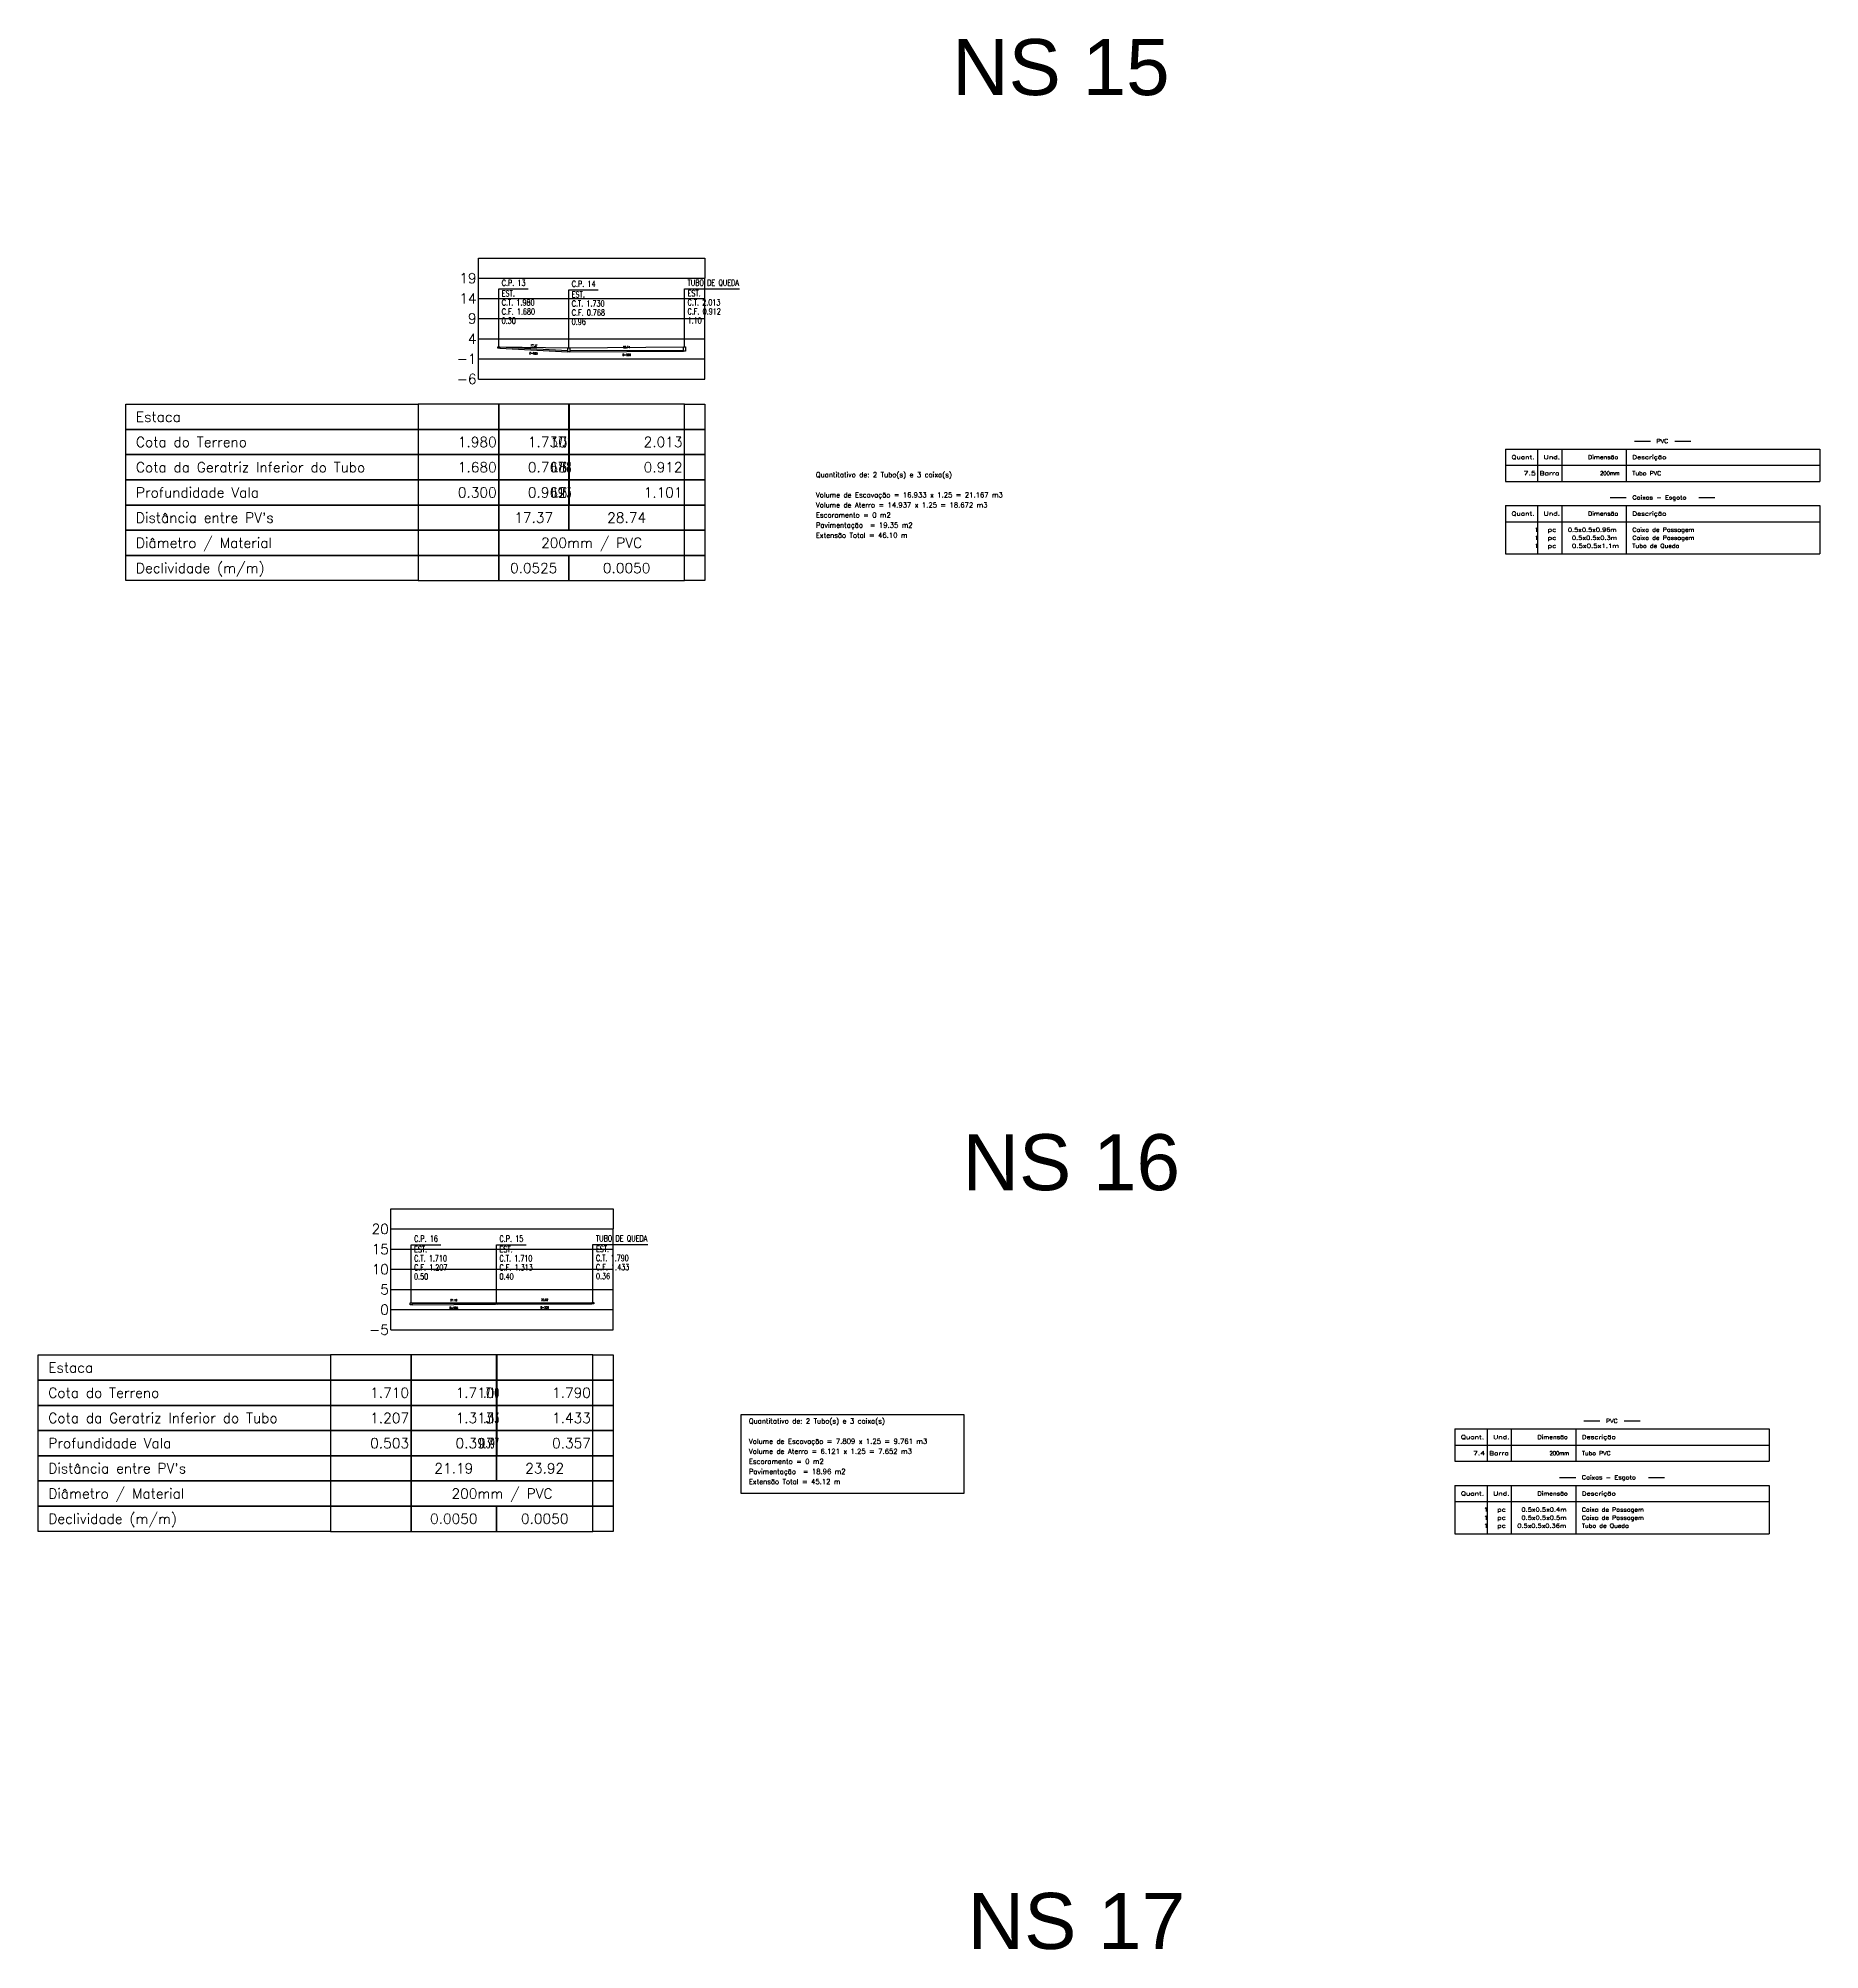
# Model space of a CAD drawing. Extents: x -160 to 364724, y -100 to 7353297.
# Drawn here: x 358926 to 359368, y 7351081.6 to 7351555.7 of the extents above; entities that cross this region are included whole.
import ezdxf
from ezdxf.enums import TextEntityAlignment as Align

# ---------------------------------------------------------------- set-up
doc = ezdxf.new("R2010")
doc.units = 0
doc.header["$LTSCALE"] = 5
doc.linetypes.add('LIN0', pattern=[0])
doc.layers.add('00-trabalho', color=7, linetype='Continuous', lineweight=25)
doc.layers.add('INDICAÇÃO', color=4, linetype='LIN0', lineweight=20, true_color=0x00ffff)
for name, color, linetype in [('LISTAGEM_LINHA', 7, 'Continuous'), ('LISTAGEM_TEXTO', 7, 'Continuous'), ('PS_IND_COMPRIMENTO', 7, 'Continuous'), ('PS_IND_DIAMETRO', 7, 'Continuous'), ('PS_IND_FLUXO', 3, 'Continuous'), ('PS_PERFIL_CAIXAS', 7, 'Continuous'), ('PS_PERFIL_COTA_LIN', 7, 'Continuous'), ('PS_PERFIL_COTA_TXT', 5, 'Continuous'), ('PS_PERFIL_GRADE', 8, 'Continuous'), ('PS_PERFIL_TERRENO', 3, 'Continuous'), ('PS_PERFIL_TUBO', 7, 'Continuous'), ('PS_PONTOS_IDENTIFICACAO_LIN', 7, 'Continuous'), ('PS_PONTOS_IDENTIFICACAO_TXT', 7, 'Continuous')]:
    doc.layers.add(name, color=color, linetype=linetype)
doc.styles.add('ROMANS', font='ROMANS.shx', dxfattribs={"height": 2})
doc.styles.get("Standard").update_dxf_attribs({"font": 'arial.ttf'})

# ---------------------------------------------------------------- blocks, each defined once
blk = doc.blocks.new('*U871')
at = {"layer": 'PS_PERFIL_GRADE', "linetype": 'Continuous'}
for p, q in [((0, 0), (0, 25)), ((0, 25), (56.1, 25)), ((56.1, 0), (56.1, 25)), ((0, 20), (56.1, 20)), ((0, 15), (56.1, 15)), ((0, 10), (56.1, 10)), ((0, 5), (56.1, 5)), ((0, 0), (56.1, 0))]:
    blk.add_line(p, q, dxfattribs=at)
blk.add_lwpolyline([(0, 25), (0, 30), (56.1, 30), (56.1, 25)], dxfattribs=at)
at = {"layer": 'PS_PERFIL_GRADE', "style": 'ROMANS'}
for s, p in [('19', (-0.5, 25)), ('14', (-0.5, 20)), ('9', (-0.5, 15)), ('4', (-0.5, 10)), ('-1', (-0.5, 5)), ('-6', (-0.5, 0))]:
    blk.add_text(s, height=2.5, dxfattribs=at).set_placement(p, align=Align.MIDDLE_RIGHT)
blk = doc.blocks.new('*U872')
at = {"layer": 'PS_PERFIL_GRADE', "linetype": 'Continuous'}
for p, q in [((0, 0), (0, 25)), ((0, 25), (55.12, 25)), ((55.12, 0), (55.12, 25)), ((0, 20), (55.12, 20)), ((0, 15), (55.12, 15)), ((0, 10), (55.12, 10)), ((0, 5), (55.12, 5)), ((0, 0), (55.12, 0))]:
    blk.add_line(p, q, dxfattribs=at)
blk.add_lwpolyline([(0, 25), (0, 30), (55.12, 30), (55.12, 25)], dxfattribs=at)
at = {"layer": 'PS_PERFIL_GRADE', "style": 'ROMANS'}
for s, p in [('20', (-0.5, 25)), ('15', (-0.5, 20)), ('10', (-0.5, 15)), ('5', (-0.5, 10)), ('0', (-0.5, 5)), ('-5', (-0.5, 0))]:
    blk.add_text(s, height=2.5, dxfattribs=at).set_placement(p, align=Align.MIDDLE_RIGHT)

msp = doc.modelspace()

# ---------------------------------------------------------------- linework, layer by layer
at = {"layer": '00-trabalho'}
msp.add_lwpolyline([(359100.343, 7351214.335), (359155.568, 7351214.335), (359155.568, 7351194.779), (359100.343, 7351194.779)], close=True, dxfattribs=at)
at = {"layer": 'LISTAGEM_LINHA'}
for p, q in [((359289.951, 7351453.79), (359367.951, 7351453.79)), ((359289.951, 7351453.79), (359289.951, 7351445.789)), ((359297.951, 7351453.79), (359297.951, 7351445.789)), ((359303.951, 7351453.79), (359303.951, 7351445.789)), ((359319.951, 7351453.79), (359319.951, 7351445.789)), ((359321.951, 7351455.79), (359325.951, 7351455.79)), ((359331.951, 7351455.79), (359335.951, 7351455.79)), ((359367.951, 7351453.79), (359367.951, 7351445.789)), ((359289.951, 7351449.79), (359367.951, 7351449.79)), ((359289.951, 7351445.79), (359367.951, 7351445.79)), ((359289.951, 7351439.79), (359367.951, 7351439.79)), ((359289.951, 7351439.79), (359289.951, 7351427.789)), ((359297.951, 7351439.79), (359297.951, 7351427.789)), ((359303.951, 7351439.79), (359303.951, 7351427.789)), ((359315.951, 7351441.79), (359319.951, 7351441.79)), ((359319.951, 7351439.79), (359319.951, 7351427.789)), ((359337.951, 7351441.79), (359341.951, 7351441.79)), ((359367.951, 7351439.79), (359367.951, 7351427.789)), ((359289.951, 7351435.79), (359367.951, 7351435.79)), ((359289.951, 7351427.79), (359367.951, 7351427.79)), ((359309.417, 7351212.78), (359313.417, 7351212.78)), ((359319.417, 7351212.78), (359323.417, 7351212.78)), ((359277.417, 7351210.78), (359355.417, 7351210.78)), ((359277.417, 7351210.78), (359277.417, 7351202.78)), ((359277.417, 7351206.78), (359355.417, 7351206.78)), ((359285.417, 7351210.78), (359285.417, 7351202.78)), ((359291.417, 7351210.78), (359291.417, 7351202.78)), ((359307.417, 7351210.78), (359307.417, 7351202.78)), ((359355.417, 7351210.78), (359355.417, 7351202.78)), ((359277.417, 7351202.78), (359355.417, 7351202.78)), ((359303.417, 7351198.78), (359307.417, 7351198.78)), ((359325.417, 7351198.78), (359329.417, 7351198.78)), ((359277.417, 7351196.78), (359355.417, 7351196.78)), ((359277.417, 7351196.78), (359277.417, 7351184.78)), ((359277.417, 7351192.78), (359355.417, 7351192.78)), ((359285.417, 7351196.78), (359285.417, 7351184.78)), ((359291.417, 7351196.78), (359291.417, 7351184.78)), ((359307.417, 7351196.78), (359307.417, 7351184.78)), ((359355.417, 7351196.78), (359355.417, 7351184.78)), ((359277.417, 7351184.78), (359355.417, 7351184.78))]:
    msp.add_line(p, q, dxfattribs=at)
at = {"layer": 'PS_IND_FLUXO'}
for points in [[(359046.388, 7351478.628, 0, 0, 0), (359050.382, 7351478.412, 0.5, 0, 0), (359051.381, 7351478.358, 0, 0, 0)], [(359074.436, 7351478.122, 0, 0, 0), (359070.436, 7351478.102, 0.5, 0, 0), (359069.436, 7351478.097, 0, 0, 0)], [(359031.555, 7351241.764, 0, 0, 0), (359027.555, 7351241.744, 0.5, 0, 0), (359026.555, 7351241.738, 0, 0, 0)], [(359054.114, 7351241.877, 0, 0, 0), (359050.114, 7351241.856, 0.5, 0, 0), (359049.114, 7351241.851, 0, 0, 0)]]:
    msp.add_lwpolyline(points, format="xyseb", dxfattribs=at)
at = {"layer": 'PS_PERFIL_CAIXAS', "linetype": 'Continuous'}
for points in [[(359039.952, 7351479.149), (359040.452, 7351479.149), (359040.452, 7351478.849), (359039.952, 7351478.849)], [(359057.317, 7351478.899), (359057.817, 7351478.899), (359057.817, 7351477.937), (359057.317, 7351477.937)], [(359086.056, 7351479.182), (359086.556, 7351479.182), (359086.556, 7351478.081), (359086.056, 7351478.081)], [(359018.209, 7351242.101), (359018.709, 7351242.101), (359018.709, 7351241.598), (359018.209, 7351241.598)], [(359039.402, 7351242.101), (359039.902, 7351242.101), (359039.902, 7351241.704), (359039.402, 7351241.704)], [(359063.327, 7351242.181), (359063.827, 7351242.181), (359063.827, 7351241.824), (359063.327, 7351241.824)]]:
    msp.add_lwpolyline(points, close=True, dxfattribs=at)
at = {"layer": 'PS_PERFIL_COTA_LIN', "linetype": 'Continuous'}
for points in [[(359020.202, 7351464.919), (359020.202, 7351458.669), (358947.702, 7351458.669), (358947.702, 7351464.919)], [(359020.202, 7351464.919), (359020.202, 7351458.669), (359040.202, 7351458.669), (359040.202, 7351464.919)], [(359040.202, 7351464.919), (359040.202, 7351458.669), (359057.567, 7351458.669), (359057.567, 7351464.919)], [(359057.567, 7351464.919), (359057.567, 7351458.669), (359057.667, 7351458.669), (359057.667, 7351464.919)], [(359057.667, 7351464.919), (359057.667, 7351458.669), (359086.306, 7351458.669), (359086.306, 7351464.919)], [(359091.306, 7351464.919), (359091.306, 7351458.669), (359086.306, 7351458.669), (359086.306, 7351464.919)], [(359020.202, 7351458.669), (359020.202, 7351452.419), (358947.702, 7351452.419), (358947.702, 7351458.669)], [(359020.202, 7351458.669), (359020.202, 7351452.419), (359040.202, 7351452.419), (359040.202, 7351458.669)], [(359040.202, 7351458.669), (359040.202, 7351452.419), (359057.567, 7351452.419), (359057.567, 7351458.669)], [(359057.567, 7351458.669), (359057.567, 7351452.419), (359057.667, 7351452.419), (359057.667, 7351458.669)], [(359057.667, 7351458.669), (359057.667, 7351452.419), (359086.306, 7351452.419), (359086.306, 7351458.669)], [(359091.306, 7351458.669), (359091.306, 7351452.419), (359086.306, 7351452.419), (359086.306, 7351458.669)], [(359020.202, 7351452.419), (359020.202, 7351446.169), (358947.702, 7351446.169), (358947.702, 7351452.419)], [(359020.202, 7351452.419), (359020.202, 7351446.169), (359040.202, 7351446.169), (359040.202, 7351452.419)], [(359040.202, 7351452.419), (359040.202, 7351446.169), (359057.567, 7351446.169), (359057.567, 7351452.419)], [(359057.567, 7351452.419), (359057.567, 7351446.169), (359057.667, 7351446.169), (359057.667, 7351452.419)], [(359057.667, 7351452.419), (359057.667, 7351446.169), (359086.306, 7351446.169), (359086.306, 7351452.419)], [(359091.306, 7351452.419), (359091.306, 7351446.169), (359086.306, 7351446.169), (359086.306, 7351452.419)], [(359020.202, 7351446.169), (359020.202, 7351439.919), (358947.702, 7351439.919), (358947.702, 7351446.169)], [(359020.202, 7351446.169), (359020.202, 7351439.919), (359040.202, 7351439.919), (359040.202, 7351446.169)], [(359040.202, 7351446.169), (359040.202, 7351439.919), (359057.567, 7351439.919), (359057.567, 7351446.169)], [(359057.567, 7351446.169), (359057.567, 7351439.919), (359057.667, 7351439.919), (359057.667, 7351446.169)], [(359057.667, 7351446.169), (359057.667, 7351439.919), (359086.306, 7351439.919), (359086.306, 7351446.169)], [(359091.306, 7351446.169), (359091.306, 7351439.919), (359086.306, 7351439.919), (359086.306, 7351446.169)], [(359020.202, 7351439.919), (359020.202, 7351433.669), (358947.702, 7351433.669), (358947.702, 7351439.919)], [(359020.202, 7351439.919), (359020.202, 7351433.669), (359040.202, 7351433.669), (359040.202, 7351439.919)], [(359040.202, 7351439.919), (359040.202, 7351433.669), (359057.567, 7351433.669), (359057.567, 7351439.919)], [(359057.567, 7351439.919), (359057.567, 7351433.669), (359086.306, 7351433.669), (359086.306, 7351439.919)], [(359091.306, 7351439.919), (359091.306, 7351433.669), (359086.306, 7351433.669), (359086.306, 7351439.919)], [(359020.202, 7351433.669), (359020.202, 7351427.419), (358947.702, 7351427.419), (358947.702, 7351433.669)], [(359020.202, 7351433.669), (359020.202, 7351427.419), (359040.202, 7351427.419), (359040.202, 7351433.669)], [(359040.202, 7351433.669), (359040.202, 7351427.419), (359086.306, 7351427.419), (359086.306, 7351433.669)], [(359091.306, 7351433.669), (359091.306, 7351427.419), (359086.306, 7351427.419), (359086.306, 7351433.669)], [(359020.202, 7351427.419), (359020.202, 7351421.169), (358947.702, 7351421.169), (358947.702, 7351427.419)], [(359020.202, 7351427.419), (359020.202, 7351421.169), (359040.202, 7351421.169), (359040.202, 7351427.419)], [(359040.202, 7351427.419), (359040.202, 7351421.169), (359057.567, 7351421.169), (359057.567, 7351427.419)], [(359057.567, 7351427.419), (359057.567, 7351421.169), (359086.306, 7351421.169), (359086.306, 7351427.419)], [(359091.306, 7351427.419), (359091.306, 7351421.169), (359086.306, 7351421.169), (359086.306, 7351427.419)], [(358998.459, 7351229.141), (358998.459, 7351222.891), (358925.959, 7351222.891), (358925.959, 7351229.141)], [(358998.459, 7351229.141), (358998.459, 7351222.891), (359018.459, 7351222.891), (359018.459, 7351229.141)], [(359018.459, 7351229.141), (359018.459, 7351222.891), (359039.652, 7351222.891), (359039.652, 7351229.141)], [(359039.652, 7351229.141), (359039.652, 7351222.891), (359039.752, 7351222.891), (359039.752, 7351229.141)], [(359039.752, 7351229.141), (359039.752, 7351222.891), (359063.577, 7351222.891), (359063.577, 7351229.141)], [(359068.577, 7351229.141), (359068.577, 7351222.891), (359063.577, 7351222.891), (359063.577, 7351229.141)], [(358998.459, 7351222.891), (358998.459, 7351216.641), (358925.959, 7351216.641), (358925.959, 7351222.891)], [(358998.459, 7351222.891), (358998.459, 7351216.641), (359018.459, 7351216.641), (359018.459, 7351222.891)], [(359018.459, 7351222.891), (359018.459, 7351216.641), (359039.652, 7351216.641), (359039.652, 7351222.891)], [(359039.652, 7351222.891), (359039.652, 7351216.641), (359039.752, 7351216.641), (359039.752, 7351222.891)], [(359039.752, 7351222.891), (359039.752, 7351216.641), (359063.577, 7351216.641), (359063.577, 7351222.891)], [(359068.577, 7351222.891), (359068.577, 7351216.641), (359063.577, 7351216.641), (359063.577, 7351222.891)], [(358998.459, 7351216.641), (358998.459, 7351210.391), (358925.959, 7351210.391), (358925.959, 7351216.641)], [(358998.459, 7351216.641), (358998.459, 7351210.391), (359018.459, 7351210.391), (359018.459, 7351216.641)], [(359018.459, 7351216.641), (359018.459, 7351210.391), (359039.652, 7351210.391), (359039.652, 7351216.641)], [(359039.652, 7351216.641), (359039.652, 7351210.391), (359039.752, 7351210.391), (359039.752, 7351216.641)], [(359039.752, 7351216.641), (359039.752, 7351210.391), (359063.577, 7351210.391), (359063.577, 7351216.641)], [(359068.577, 7351216.641), (359068.577, 7351210.391), (359063.577, 7351210.391), (359063.577, 7351216.641)], [(358998.459, 7351210.391), (358998.459, 7351204.141), (358925.959, 7351204.141), (358925.959, 7351210.391)], [(358998.459, 7351210.391), (358998.459, 7351204.141), (359018.459, 7351204.141), (359018.459, 7351210.391)], [(359018.459, 7351210.391), (359018.459, 7351204.141), (359039.652, 7351204.141), (359039.652, 7351210.391)], [(359039.652, 7351210.391), (359039.652, 7351204.141), (359039.752, 7351204.141), (359039.752, 7351210.391)], [(359039.752, 7351210.391), (359039.752, 7351204.141), (359063.577, 7351204.141), (359063.577, 7351210.391)], [(359068.577, 7351210.391), (359068.577, 7351204.141), (359063.577, 7351204.141), (359063.577, 7351210.391)], [(358998.459, 7351204.141), (358998.459, 7351197.891), (358925.959, 7351197.891), (358925.959, 7351204.141)], [(358998.459, 7351204.141), (358998.459, 7351197.891), (359018.459, 7351197.891), (359018.459, 7351204.141)], [(359018.459, 7351204.141), (359018.459, 7351197.891), (359039.652, 7351197.891), (359039.652, 7351204.141)], [(359039.652, 7351204.141), (359039.652, 7351197.891), (359063.577, 7351197.891), (359063.577, 7351204.141)], [(359068.577, 7351204.141), (359068.577, 7351197.891), (359063.577, 7351197.891), (359063.577, 7351204.141)], [(358998.459, 7351197.891), (358998.459, 7351191.641), (358925.959, 7351191.641), (358925.959, 7351197.891)], [(358998.459, 7351197.891), (358998.459, 7351191.641), (359018.459, 7351191.641), (359018.459, 7351197.891)], [(359018.459, 7351197.891), (359018.459, 7351191.641), (359063.577, 7351191.641), (359063.577, 7351197.891)], [(359068.577, 7351197.891), (359068.577, 7351191.641), (359063.577, 7351191.641), (359063.577, 7351197.891)], [(358998.459, 7351191.641), (358998.459, 7351185.391), (358925.959, 7351185.391), (358925.959, 7351191.641)], [(358998.459, 7351191.641), (358998.459, 7351185.391), (359018.459, 7351185.391), (359018.459, 7351191.641)], [(359018.459, 7351191.641), (359018.459, 7351185.391), (359039.652, 7351185.391), (359039.652, 7351191.641)], [(359039.652, 7351191.641), (359039.652, 7351185.391), (359063.577, 7351185.391), (359063.577, 7351191.641)], [(359068.577, 7351191.641), (359068.577, 7351185.391), (359063.577, 7351185.391), (359063.577, 7351191.641)]]:
    msp.add_lwpolyline(points, close=True, dxfattribs=at)
for points in [[(359040.202, 7351439.919), (359057.567, 7351439.919)], [(359057.667, 7351439.919), (359086.306, 7351439.919)], [(359020.202, 7351433.669), (359040.202, 7351433.669)], [(359040.202, 7351433.669), (359057.567, 7351433.669)], [(359040.202, 7351433.669), (359057.567, 7351433.669)], [(359057.667, 7351433.669), (359086.306, 7351433.669)], [(359057.667, 7351433.669), (359086.306, 7351433.669)], [(359020.202, 7351427.419), (359040.202, 7351427.419)], [(359040.202, 7351427.419), (359057.567, 7351427.419)], [(359040.202, 7351427.419), (359057.567, 7351427.419)], [(359057.667, 7351427.419), (359086.306, 7351427.419)], [(359057.667, 7351427.419), (359086.306, 7351427.419)], [(359040.202, 7351421.169), (359057.567, 7351421.169)], [(359057.667, 7351421.169), (359086.306, 7351421.169)], [(359018.459, 7351204.141), (359039.652, 7351204.141)], [(359039.752, 7351204.141), (359063.577, 7351204.141)], [(358998.459, 7351197.891), (359018.459, 7351197.891)], [(359018.459, 7351197.891), (359039.652, 7351197.891)], [(359018.459, 7351197.891), (359039.652, 7351197.891)], [(359039.752, 7351197.891), (359063.577, 7351197.891)], [(359039.752, 7351197.891), (359063.577, 7351197.891)], [(358998.459, 7351191.641), (359018.459, 7351191.641)], [(359018.459, 7351191.641), (359039.652, 7351191.641)], [(359018.459, 7351191.641), (359039.652, 7351191.641)], [(359039.752, 7351191.641), (359063.577, 7351191.641)], [(359039.752, 7351191.641), (359063.577, 7351191.641)], [(359018.459, 7351185.391), (359039.652, 7351185.391)], [(359039.752, 7351185.391), (359063.577, 7351185.391)]]:
    msp.add_lwpolyline(points, dxfattribs=at)
at = {"layer": 'PS_PERFIL_TERRENO', "linetype": 'Continuous'}
for points in [[(359040.202, 7351479.149), (359057.567, 7351478.899), (359086.306, 7351479.182)], [(359018.459, 7351242.101), (359039.652, 7351242.101), (359063.577, 7351242.181)]]:
    msp.add_lwpolyline(points, dxfattribs=at)
at = {"layer": 'PS_PERFIL_TUBO', "linetype": 'Continuous'}
for points in [[(359040.452, 7351478.849), (359057.317, 7351477.937), (359057.317, 7351478.137), (359040.452, 7351479.049)], [(359057.817, 7351477.937), (359086.056, 7351478.081), (359086.056, 7351478.281), (359057.817, 7351478.137)], [(359018.709, 7351241.598), (359039.402, 7351241.704), (359039.402, 7351241.904), (359018.709, 7351241.798)], [(359039.902, 7351241.704), (359063.327, 7351241.824), (359063.327, 7351242.024), (359039.902, 7351241.904)]]:
    msp.add_lwpolyline(points, close=True, dxfattribs=at)
at = {"layer": 'PS_PONTOS_IDENTIFICACAO_LIN', "linetype": 'Continuous'}
for points in [[(359040.202, 7351479.149), (359040.202, 7351493.524), (359047.552, 7351493.524)], [(359057.567, 7351478.899), (359057.567, 7351493.274), (359064.917, 7351493.274)], [(359086.306, 7351479.182), (359086.306, 7351493.557), (359099.956, 7351493.557)], [(359018.459, 7351242.101), (359018.459, 7351256.476), (359025.809, 7351256.476)], [(359039.652, 7351242.101), (359039.652, 7351256.476), (359047.002, 7351256.476)], [(359063.577, 7351242.181), (359063.577, 7351256.556), (359077.227, 7351256.556)]]:
    msp.add_lwpolyline(points, dxfattribs=at)

# ---------------------------------------------------------------- block references
at = {"layer": 'PS_PERFIL_GRADE'}
for name, p in [('*U871', (359035.202, 7351471.169)), ('*U872', (359013.459, 7351235.391))]:
    msp.add_blockref(name, p, dxfattribs=at)

# ---------------------------------------------------------------- texts
at = {"layer": 'INDICAÇÃO', "color": 7, "style": 'ROMANS'}
for s, p in [('Quantitativo de: 2 Tubo(s) e 3 caixa(s)', (359118.886, 7351446.808)), ('Volume de Escavação = 16.933 x 1.25 = 21.167 m3', (359118.886, 7351441.808)), ('Volume de Aterro = 14.937 x 1.25 = 18.672 m3', (359118.886, 7351439.308)), ('Escoramento = 0 m2', (359118.886, 7351436.808)), ('Pavimentação  = 19.35 m2', (359118.886, 7351434.308)), ('Extensão Total = 46.10 m', (359118.886, 7351431.808)), ('Quantitativo de: 2 Tubo(s) e 3 caixa(s)', (359102.261, 7351212.111)), ('Volume de Escavação = 7.809 x 1.25 = 9.761 m3', (359102.261, 7351207.111)), ('Volume de Aterro = 6.121 x 1.25 = 7.652 m3', (359102.261, 7351204.611)), ('Escoramento = 0 m2', (359102.261, 7351202.111)), ('Pavimentação  = 18.96 m2', (359102.261, 7351199.611)), ('Extensão Total = 45.12 m', (359102.261, 7351197.111))]:
    msp.add_text(s, height=1.25, dxfattribs=at).set_placement(p)
at = {"layer": 'LISTAGEM_TEXTO'}
for s, p in [('NS 15', (359152.681, 7351541.579)), ('NS 16', (359155.266, 7351269.993)), ('NS 17', (359156.539, 7351081.826))]:
    msp.add_text(s, height=13.9014, dxfattribs=at).set_placement(p)
at = {"layer": 'LISTAGEM_TEXTO', "style": 'ROMANS'}
for s, width, p in [('PVC', 1.125, (359327.451, 7351455.29)), ('Quant.', 1.326316, (359291.451, 7351451.29)), ('7.5', 1.431818, (359294.451, 7351447.29)), ('Barra', 1.346154, (359298.451, 7351447.29)), ('Und.', 1.354839, (359299.451, 7351451.29)), ('Dimensão', 1.158621, (359310.451, 7351451.29)), ('200mm', 0.9375, (359313.451, 7351447.29)), ('Tubo PVC', 1.12, (359321.451, 7351447.29)), ('Descrição', 1.303448, (359321.451, 7351451.29)), ('Caixas - Esgoto', 1.184211, (359321.451, 7351441.29)), ('Quant.', 1.326316, (359291.451, 7351437.29)), ('Und.', 1.354839, (359299.451, 7351437.29)), ('pc', 1.354839, (359300.451, 7351433.29)), ('0.5x0.5x0.96m', 1.207965, (359305.451, 7351433.29)), ('Dimensão', 1.158621, (359310.451, 7351437.29)), ('Caixa de Passagem', 1.14791, (359321.451, 7351433.29)), ('Descrição', 1.303448, (359321.451, 7351437.29)), ('pc', 1.354839, (359300.451, 7351431.29)), ('pc', 1.354839, (359300.451, 7351429.29)), ('0.5x0.5x0.3m', 1.223301, (359306.451, 7351431.29)), ('0.5x0.5x1.1m', 1.272727, (359306.451, 7351429.29)), ('Tubo de Queda', 1.1375, (359321.451, 7351429.29)), ('Caixa de Passagem', 1.14791, (359321.451, 7351431.29)), ('PVC', 1.125, (359314.917, 7351212.28)), ('Quant.', 1.326316, (359278.917, 7351208.28)), ('Und.', 1.354839, (359286.917, 7351208.28)), ('Dimensão', 1.158621, (359297.917, 7351208.28)), ('Descrição', 1.303448, (359308.917, 7351208.28)), ('7.4', 1.4, (359281.917, 7351204.28)), ('Barra', 1.346154, (359285.917, 7351204.28)), ('200mm', 0.9375, (359300.917, 7351204.28)), ('Tubo PVC', 1.12, (359308.917, 7351204.28)), ('Caixas - Esgoto', 1.184211, (359308.917, 7351198.28)), ('Quant.', 1.326316, (359278.917, 7351194.28)), ('Und.', 1.354839, (359286.917, 7351194.28)), ('Dimensão', 1.158621, (359297.917, 7351194.28)), ('Descrição', 1.303448, (359308.917, 7351194.28)), ('pc', 1.354839, (359287.917, 7351190.28)), ('pc', 1.354839, (359287.917, 7351188.28)), ('0.5x0.5x0.4m', 1.223301, (359293.917, 7351190.28)), ('0.5x0.5x0.5m', 1.223301, (359293.917, 7351188.28)), ('Caixa de Passagem', 1.14791, (359308.917, 7351190.28)), ('Caixa de Passagem', 1.14791, (359308.917, 7351188.28)), ('pc', 1.354839, (359287.917, 7351186.28)), ('0.5x0.5x0.36m', 1.207965, (359292.917, 7351186.28)), ('Tubo de Queda', 1.1375, (359308.917, 7351186.28))]:
    msp.add_text(s, height=1, dxfattribs=dict(at, width=width)).set_placement(p)
for p in [(359297.212, 7351433.29), (359297.212, 7351431.29), (359297.212, 7351429.29), (359284.679, 7351190.28), (359284.679, 7351188.28), (359284.679, 7351186.28)]:
    msp.add_text('1', height=1, dxfattribs=at).set_placement(p)
at = {"layer": 'PS_IND_COMPRIMENTO', "style": 'ROMANS', "width": 0.8}
for s, rotation, p in [('17.37', 356.90503, (359048.935, 7351479.442)), ('28.74', 0.29156, (359071.932, 7351479.059)), ('21.19', 0.29349, (359029.051, 7351242.701)), ('23.92', 0.29253, (359051.61, 7351242.814))]:
    msp.add_text(s, height=0.5, rotation=rotation, dxfattribs=at).set_placement(p, align=Align.MIDDLE_CENTER)
at = {"layer": 'PS_IND_DIAMETRO', "style": 'ROMANS', "width": 0.8}
for rotation, p in [(356.90503, (359048.833, 7351477.545)), (0.29156, (359071.941, 7351477.159)), (0.29349, (359029.06, 7351240.801)), (0.29253, (359051.619, 7351240.914))]:
    msp.add_text('D=200', height=0.5, rotation=rotation, dxfattribs=at).set_placement(p, align=Align.MIDDLE_CENTER)
at = {"layer": 'PS_PERFIL_COTA_TXT', "style": 'ROMANS'}
for s, p in [('Estaca', (358950.202, 7351461.794)), ('Cota do Terreno', (358950.202, 7351455.544)), ('Cota da Geratriz Inferior do Tubo', (358950.202, 7351449.294)), ('Profundidade Vala', (358950.202, 7351443.044)), ("Distância entre PV's", (358950.202, 7351436.794)), ('Diâmetro / Material', (358950.202, 7351430.544)), ('Declividade (m/m)', (358950.202, 7351424.294)), ('Estaca', (358928.459, 7351226.016)), ('Cota do Terreno', (358928.459, 7351219.766)), ('Cota da Geratriz Inferior do Tubo', (358928.459, 7351213.516)), ('Profundidade Vala', (358928.459, 7351207.266)), ("Distância entre PV's", (358928.459, 7351201.016)), ('Diâmetro / Material', (358928.459, 7351194.766)), ('Declividade (m/m)', (358928.459, 7351188.516))]:
    msp.add_text(s, height=2.5, dxfattribs=at).set_placement(p, align=Align.MIDDLE_LEFT)
for s, p in [('1.980', (359039.702, 7351455.544)), ('1.730', (359057.067, 7351455.544)), ('2.013', (359085.806, 7351455.544)), ('1.680', (359039.702, 7351449.294)), ('0.768', (359057.067, 7351449.294)), ('0.912', (359085.806, 7351449.294)), ('0.300', (359039.702, 7351443.044)), ('0.962', (359057.067, 7351443.044)), ('1.101', (359085.806, 7351443.044)), ('1.710', (359017.959, 7351219.766)), ('1.710', (359039.152, 7351219.766)), ('1.790', (359063.077, 7351219.766)), ('1.207', (359017.959, 7351213.516)), ('1.313', (359039.152, 7351213.516)), ('1.433', (359063.077, 7351213.516)), ('0.503', (359017.959, 7351207.266)), ('0.397', (359039.152, 7351207.266)), ('0.357', (359063.077, 7351207.266))]:
    msp.add_text(s, height=2.5, dxfattribs=at).set_placement(p, align=Align.MIDDLE_RIGHT)
at = {"layer": 'PS_PERFIL_COTA_TXT', "style": 'ROMANS', "width": 0.5}
for s, p in [('1.731', (359058.167, 7351455.544)), ('0.768', (359058.167, 7351449.294)), ('0.963', (359058.167, 7351443.044)), ('1.710', (359040.252, 7351219.766)), ('1.313', (359040.252, 7351213.516)), ('0.397', (359040.252, 7351207.266))]:
    msp.add_text(s, height=2.5, dxfattribs=at).set_placement(p, align=Align.MIDDLE_RIGHT)
at = {"layer": 'PS_PERFIL_COTA_TXT', "style": 'ROMANS'}
for s, p in [('17.37', (359048.884, 7351436.794)), ('28.74', (359071.936, 7351436.794)), ('200mm / PVC', (359063.254, 7351430.544)), ('0.0050', (359071.936, 7351424.294)), ('21.19', (359029.055, 7351201.016)), ('23.92', (359051.614, 7351201.016)), ('200mm / PVC', (359041.018, 7351194.766)), ('0.0050', (359029.055, 7351188.516)), ('0.0050', (359051.614, 7351188.516))]:
    msp.add_text(s, height=2.5, dxfattribs=at).set_placement(p, align=Align.MIDDLE_CENTER)
at = {"layer": 'PS_PERFIL_COTA_TXT', "style": 'ROMANS', "width": 0.992295}
msp.add_text('0.0525', height=2.5, dxfattribs=at).set_placement((359048.884, 7351424.294), align=Align.MIDDLE_CENTER)
at = {"layer": 'PS_PONTOS_IDENTIFICACAO_TXT', "style": 'ROMANS', "width": 0.7}
for s, p in [('C.P. 13', (359040.952, 7351494.274)), ('C.P. 14', (359058.317, 7351494.024)), ('TUBO DE QUEDA', (359087.056, 7351494.307)), ('C.T. 1.980', (359040.952, 7351489.399)), ('EST. ', (359040.952, 7351491.649)), ('EST. ', (359058.317, 7351491.399)), ('C.T. 2.013', (359087.056, 7351489.432)), ('EST. ', (359087.056, 7351491.682)), ('C.F. 1.680', (359040.952, 7351487.149)), ('0.30', (359040.952, 7351484.899)), ('C.T. 1.730', (359058.317, 7351489.149)), ('C.F. 0.768', (359058.317, 7351486.899)), ('0.96', (359058.317, 7351484.649)), ('C.F. 0.912', (359087.056, 7351487.182)), ('1.10', (359087.056, 7351484.932)), ('C.P. 16', (359019.209, 7351257.226)), ('C.P. 15', (359040.402, 7351257.226)), ('TUBO DE QUEDA', (359064.327, 7351257.306)), ('C.T. 1.710', (359019.209, 7351252.351)), ('EST. ', (359019.209, 7351254.601)), ('C.T. 1.710', (359040.402, 7351252.351)), ('EST. ', (359040.402, 7351254.601)), ('C.T. 1.790', (359064.327, 7351252.431)), ('EST. ', (359064.327, 7351254.681)), ('C.F. 1.207', (359019.209, 7351250.101)), ('0.50', (359019.209, 7351247.851)), ('C.F. 1.313', (359040.402, 7351250.101)), ('0.40', (359040.402, 7351247.851)), ('C.F. 1.433', (359064.327, 7351250.181)), ('0.36', (359064.327, 7351247.931))]:
    msp.add_text(s, height=1.5, dxfattribs=at).set_placement(p)

doc.saveas('drawing.dxf')
